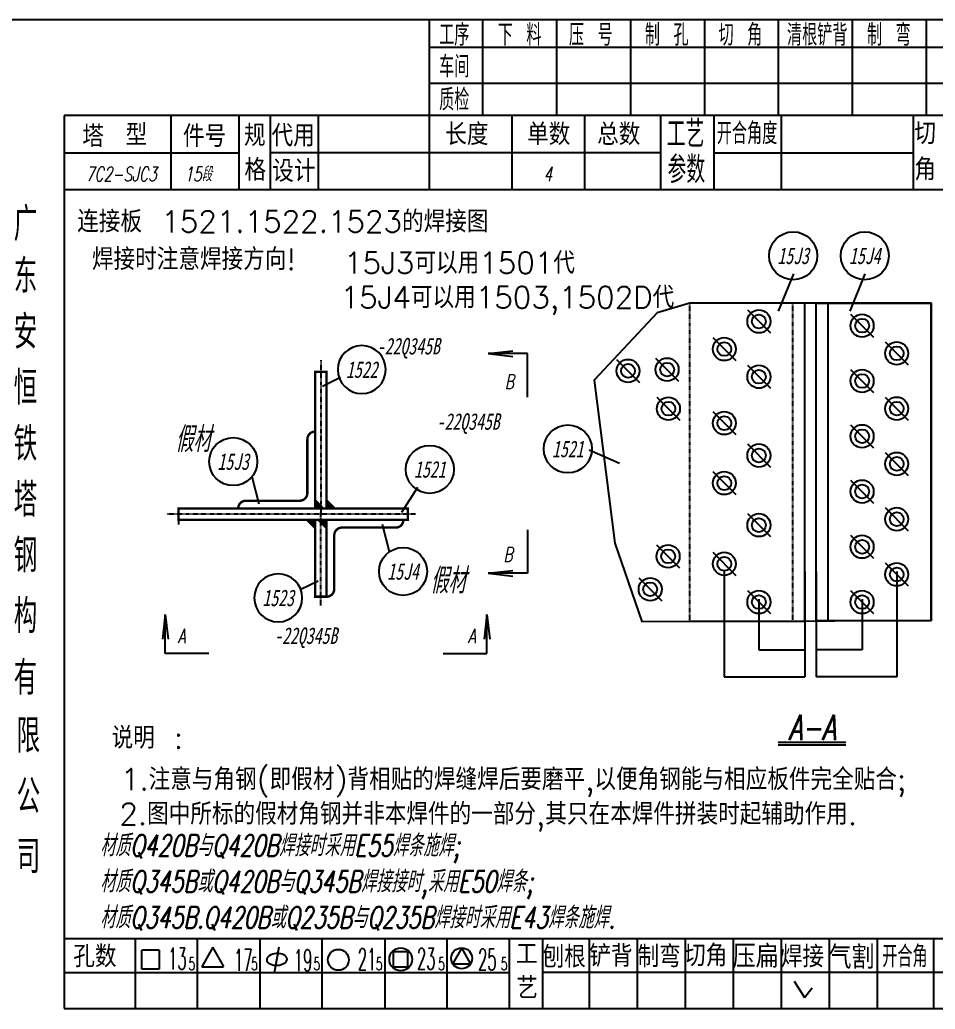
# Model space of a CAD drawing. Header units: millimetres. Extents: x -1378 to 644, y -1773 to 1979.
# Drawn here: x -1078.6 to -888, y -1556.9 to -1350.7 of the extents above; entities that cross this region are included whole.
import ezdxf
from ezdxf.enums import TextEntityAlignment as Align

# ---------------------------------------------------------------- set-up
doc = ezdxf.new("R2010")
doc.units = ezdxf.units.MM
doc.linetypes.add('CENTER', pattern=[50.800000000000004, 31.75, -6.35, 6.35, -6.35])
doc.linetypes.add('LPY8', pattern=[0.009000000000000001, 0.005, -0.004])
for name, color, linetype in [('1', 7, 'Continuous'), ('19', 7, 'Continuous'), ('21', 7, 'Continuous'), ('22', 7, 'Continuous'), ('6', 7, 'Continuous'), ('7', 7, 'Continuous')]:
    doc.layers.add(name, color=color, linetype=linetype)
doc.styles.add('hz', font='txt.shx', dxfattribs={"width": 0.7, "oblique": 12, "bigfont": 'hztxt.shx'})
doc.dimstyles.new('ISO-25', dxfattribs={"dimscale": 0.001, "dimtxt": 2.5, "dimasz": 2.5, "dimexe": 1.25, "dimexo": 0.625, "dimtad": 1, "dimtxsty": 'Standard', "dimcen": 2.5, "dimadec": 0, "dimazin": 0, "dimtfac": 1, "dimtmove": 0, "dimatfit": 3, "dimfxl": 0, "dimarcsym": 0})

# ---------------------------------------------------------------- blocks, each defined once
blk = doc.blocks.new('d1')
at = {"color": 30}
blk.add_line((1, 1), (-1, -1), dxfattribs=at)
at = {"color": 21}
for radius in [1, 0.6]:
    blk.add_circle((0, 0), radius, dxfattribs=at)
blk = doc.blocks.new('*D115')
at = {"layer": '1', "color": 0, "lineweight": -2}
for p, q in [((-931.8808996195205, -1465.641537185507), (-931.8808996195205, -1487.638041203706)), ((-915.0808996205109, -1465.641537185507), (-915.0808996205109, -1487.638041203706)), ((-931.8783996195205, -1487.636791203706), (-915.0833996205109, -1487.636791203706))]:
    blk.add_line(p, q, dxfattribs=at)
at = {"layer": '1', "color": 0}
for points in [[(-931.8783996195205, -1487.636374537039), (-931.8783996195205, -1487.637207870373), (-931.8808996195205, -1487.636791203706)], [(-915.0833996205109, -1487.636374537039), (-915.0833996205109, -1487.637207870373), (-915.0808996205109, -1487.636791203706)]]:
    blk.add_solid(points, dxfattribs=at)
at = {"layer": 'Defpoints', "color": 0}
for p in [(-931.8808996195205, -1465.640912185507, -0.005358334493692848), (-915.0808996205109, -1465.640912185507, -0.005540782653189367), (-915.0808996205109, -1487.636791203706)]:
    blk.add_point(p, dxfattribs=at)
at = {"layer": '1', "color": 0, "insert": (-923.4808996200156, -1487.634916203706), "char_height": 0.0025, "attachment_point": 5}
blk.add_mtext('176', dxfattribs=at)
blk = doc.blocks.new('*D114')
at = {"layer": '1', "color": 0, "lineweight": -2}
for p, q in [((-924.6809994702832, -1471.401537185505), (-924.6809994702832, -1481.949702408105)), ((-915.0808996205105, -1471.401537185505), (-915.0808996205105, -1481.949702408105)), ((-924.6784994702831, -1481.948452408105), (-915.0833996205106, -1481.948452408105))]:
    blk.add_line(p, q, dxfattribs=at)
at = {"layer": '1', "color": 0}
for points in [[(-924.6784994702831, -1481.948035741439), (-924.6784994702831, -1481.948869074772), (-924.6809994702832, -1481.948452408105)], [(-915.0833996205106, -1481.948035741439), (-915.0833996205106, -1481.948869074772), (-915.0808996205105, -1481.948452408105)]]:
    blk.add_solid(points, dxfattribs=at)
at = {"layer": 'Defpoints', "color": 0}
for p in [(-924.6809994702832, -1471.400912185505, -0.005333489610512715), (-915.0808996205105, -1471.400912185505, -0.00554078265318917), (-915.0808996205105, -1481.948452408105)]:
    blk.add_point(p, dxfattribs=at)
at = {"layer": '1', "color": 0, "insert": (-919.8809495453968, -1481.946577408105), "char_height": 0.0025, "attachment_point": 5}
blk.add_mtext('101', dxfattribs=at)
blk = doc.blocks.new('*D113')
at = {"layer": '1', "color": 0, "lineweight": -2}
for p, q in [((-912.7769098122512, -1465.641537185478), (-912.7769098122512, -1487.638041203706)), ((-895.9766496517576, -1465.641537185478), (-895.9766496517576, -1487.638041203706)), ((-895.9791496517577, -1487.636791203706), (-912.7744098122512, -1487.636791203706))]:
    blk.add_line(p, q, dxfattribs=at)
at = {"layer": '1', "color": 0}
for points in [[(-912.7744098122512, -1487.636374537039), (-912.7744098122512, -1487.637207870373), (-912.7769098122512, -1487.636791203706)], [(-895.9791496517577, -1487.636374537039), (-895.9791496517577, -1487.637207870373), (-895.9766496517576, -1487.636791203706)]]:
    blk.add_solid(points, dxfattribs=at)
at = {"layer": 'Defpoints', "color": 0}
for p in [(-912.7769098122512, -1465.640912185478, -0.005622505473188363), (-895.9766496517576, -1465.640912185478, -0.005748254989205157), (-912.7769098122512, -1487.636791203706)]:
    blk.add_point(p, dxfattribs=at)
at = {"layer": '1', "color": 0, "insert": (-904.3767797320045, -1487.634916203706), "char_height": 0.0025, "attachment_point": 5}
blk.add_mtext('176', dxfattribs=at)
blk = doc.blocks.new('*D112')
at = {"layer": '1', "color": 0, "lineweight": -2}
for p, q in [((-912.7769098122516, -1471.40153718548), (-912.7769098122516, -1481.949702408105)), ((-903.176549798759, -1471.40153718548), (-903.176549798759, -1481.949702408105)), ((-903.179049798759, -1481.948452408105), (-912.7744098122515, -1481.948452408105))]:
    blk.add_line(p, q, dxfattribs=at)
at = {"layer": '1', "color": 0}
for points in [[(-912.7744098122515, -1481.948035741439), (-912.7744098122515, -1481.948869074772), (-912.7769098122516, -1481.948452408105)], [(-903.179049798759, -1481.948035741439), (-903.179049798759, -1481.948869074772), (-903.176549798759, -1481.948452408105)]]:
    blk.add_solid(points, dxfattribs=at)
at = {"layer": 'Defpoints', "color": 0}
for p in [(-912.7769098122516, -1471.40091218548, -0.005622505473187736), (-903.176549798759, -1471.40091218548, -0.005567028138065984), (-912.7769098122516, -1481.948452408105)]:
    blk.add_point(p, dxfattribs=at)
at = {"layer": '1', "color": 0, "insert": (-907.9767298055053, -1481.946577408105), "char_height": 0.0025, "attachment_point": 5}
blk.add_mtext('101', dxfattribs=at)
blk = doc.blocks.new('xytfsc')
at = {"color": 243}
for p, q in [((0.2119981069793931, 0.1756660281181865), (-0.08180189302063978, 0.1756660281181865)), ((0.009343547070755576, 0.1756660281181865), (0.009343547070755576, 0.155714770919089)), ((0.02043905911145261, 0.1756660281181865), (0.02043905911145261, 0.1557118104779665)), ((0.03583905911145224, 0.1756660281181865), (0.03583905911145224, 0.1557118104779665)), ((0.05123905911145188, 0.1756660281181865), (0.05123905911145188, 0.1557118104779665)), ((0.0666390591114514, 0.1756660281181865), (0.06663905911145152, 0.1557118104779665)), ((0.08203905911145126, 0.1756660281181865), (0.08203905911145115, 0.1557118104779665)), ((0.09743905911145079, 0.1756660281181865), (0.09743905911145079, 0.1557118104779665)), ((0.1128390591114504, 0.1756660281181865), (0.1128390591114504, 0.1557118104779665)), ((0.1590390591114492, 0.1699052611793964), (0.009343547070755465, 0.1699052611793964)), ((0.1590390591114492, 0.1623816372641632), (0.009343547070755465, 0.1623816372641632)), ((-0.06670189302062168, 0.1556999999999807), (-0.06670189302062168, -0.03041769200676575)), ((0.2069206040023625, 0.1556999999999807), (-0.06670189302062168, 0.1556999999999807)), ((-0.04446205990117902, 0.155710395888902), (-0.04446205990117902, 0.1402103958889274)), ((-0.01376276607479154, 0.1557706927281533), (-0.01376276607479154, 0.1402706927281788)), ((0.009343547070755576, 0.155714770919089), (0.009343547070755576, 0.1402147709191144)), ((0.02656845232527816, 0.1557985932079323), (0.02656845232527816, 0.1402985932079577)), ((0.04170315627649701, 0.1557985932079323), (0.04170315627649701, 0.1402985932079577)), ((0.05749081008329371, 0.1556970395588582), (0.05749081008329371, 0.1401970395588268)), ((0.06860905819851781, 0.1556999999999807), (0.06860905819851781, 0.1401970395588268)), ((0.08264511791261897, 0.1556970395588582), (0.08264511791261897, 0.1401970395588268)), ((0.1101013382460957, 0.1556970395588582), (0.1101013382460957, 0.1401970395588268)), ((-0.03023245648975659, 0.1478930030858255), (-0.06670189302062168, 0.1478930030858255)), ((0.05749081008329371, 0.1479470395588141), (-0.02368604084782133, 0.1479470395588141)), ((0.06860905819851781, 0.1479470395588141), (0.1101013382460957, 0.1479470395588141)), ((0.2070965826822823, 0.1401970395588268), (-0.06670189302062168, 0.1401970395588268)), ((-0.06670189302062168, -0.01580359560226546), (0.2069206040023625, -0.01580359560226546)), ((-0.05192775084779611, -0.01580359560226546), (-0.05192775084779611, -0.03041769200676575)), ((-0.0389277508478193, -0.03041769200676575), (-0.0389277508478193, -0.01580359560226546)), ((-0.02592775084778565, -0.01580359560226546), (-0.02592775084778565, -0.03041769200676575)), ((-0.01292775084780884, -0.03041769200676575), (-0.01292775084780884, -0.01580359560226546)), ((7.224915222481254e-05, -0.01580359560226546), (7.224915222481254e-05, -0.03041769200676575)), ((0.01307224915220162, -0.0302819796132649), (0.01307224915220162, -0.01580359560226546)), ((0.0426919161558027, -0.03036583533575871), (0.0426919161558027, -0.01570061183649435)), ((0.05269191615579361, -0.03036583533575871), (0.05269191615579361, -0.01570061183649435)), ((0.06269191615578451, -0.03036583533575871), (0.06269191615578451, -0.01570061183649435)), ((0.07269191615577542, -0.03036583533575871), (0.07269191615577542, -0.01570061183649435)), ((0.08269191615576632, -0.03036583533575871), (0.08269191615576632, -0.01570061183649435)), ((0.09269191615581407, -0.03036583533575871), (0.09269191615581407, -0.01570061183649435)), ((0.102691916155805, -0.03036583533575871), (0.102691916155805, -0.01570061183649435)), ((0.1144049236795291, -0.03053781203299016), (0.1144049236795291, -0.01587258853372581)), ((-0.05048480263676025, -0.02216373035882774), (-0.05048480263676025, -0.01822926644671091)), ((-0.04686708076590718, -0.01822926644671091), (-0.05048480263676025, -0.01822926644671091)), ((-0.04686708076590718, -0.01822926644671091), (-0.04686708076590718, -0.02216373035882774)), ((-0.03572373924024019, -0.01759791586492659), (-0.03800989078163808, -0.02169668912300543)), ((-0.03346529881744742, -0.02166899407642225), (-0.03572373924024019, -0.01759791586492659)), ((-0.02200695944068853, -0.01759838219815996), (-0.02293684695340004, -0.02300541378001347)), ((0.01611402239055282, -0.01775831488304042), (0.01428510115741177, -0.02103733348950348)), ((0.01792077472882114, -0.02101517745221421), (0.01611402239055282, -0.01775831488304042)), ((0.004830003859665921, -0.01861207898791511), (0.00193582636299483, -0.01861207898791511)), ((0.00193582636299483, -0.02175965011757447), (0.00193582636299483, -0.01861207898791511)), ((0.004830003859665921, -0.01861207898791511), (0.004830003859665921, -0.02175965011757447)), ((-0.04686708076590718, -0.02216373035882774), (-0.05048480263676025, -0.02216373035882774)), ((-0.03800005462673595, -0.02172372488995328), (-0.03347897966173774, -0.02172372488995328)), ((0.004830003859665921, -0.02175965011757447), (0.00193582636299483, -0.02175965011757447)), ((0.01431171815258325, -0.02108781472843296), (0.01794739172399262, -0.02107673604096866)), ((0.02607224915217843, -0.02298197961327836), (-0.06670189302062168, -0.02298197961327836)), ((0.03293604349468582, -0.02282133209506404), (0.2069206040023625, -0.02282133209506404)), ((-0.06670189302062168, -0.03041769200676575), (0.2069206040023625, -0.03041769200676575))]:
    blk.add_line(p, q, dxfattribs=at)
at = {"color": 25}
for p, q in [((-0.03023245648975659, 0.1401430030857814), (-0.03023245648975659, 0.1556430030858127)), ((-0.02369509745372567, 0.1402529613678912), (-0.02369509745372567, 0.1557529613679225)), ((0.02607224915217843, -0.0302819796132649), (0.02607224915217843, -0.01568197961323498)), ((0.03297843533735489, -0.03048923032871292), (0.03297843533735489, -0.015889230328683))]:
    blk.add_line(p, q, dxfattribs=at)
at = {"color": 243}
for centre, radius in [((-0.009582155382162783, -0.02025092920551791), 0.00217561732827997), ((0.003407718477063226, -0.02014333020655207), 0.002369953329622078), ((0.01609636409548842, -0.0199313602378634), 0.00217561732827997)]:
    blk.add_circle(centre, radius, dxfattribs=at)
blk.add_ellipse((-0.02237046103383078, -0.02015827340265836), major_axis=(-0.002062659495382668, -0.0001351756295155492), ratio=0.631198260949918, dxfattribs=at)
at = {"color": 243, "style": 'hz'}
for s, height, width, p in [(' 制 弯', 0.0045, 0.7, (0.0977236024752125, 0.1702582894362837)), ('工序', 0.0045, 0.7, (0.01141078938846307, 0.1702582894362837)), ('下 料', 0.0045, 0.7, (0.02359805093865874, 0.1702582894362837)), ('压 号', 0.0045, 0.7, (0.03844793515955247, 0.1702582894362837)), ('制 孔', 0.0045, 0.7, (0.05425820382671931, 0.1702582894362837)), ('切 角', 0.0045, 0.7, (0.06959885115699593, 0.1702582894362837)), ('清根铲背 ', 0.0045, 0.7, (0.08384982621404846, 0.1702582894362837)), ('车间', 0.0045, 0.7, (0.01141078938846307, 0.1636468545306323)), ('质检', 0.0045, 0.7, (0.01141078938846307, 0.156762344220953)), ('工艺', 0.0056, 0.7, (0.0587989906382228, 0.1490577820888024)), ('开合角度', 0.0045, 0.7, (0.06923366991591651, 0.1497418554182122)), ('参数', 0.0056, 0.7, (0.05897301172157599, 0.1416372668027879)), ('广', 0.006999999999999999, 0.7, (-0.07719585007359397, 0.1295954538279165)), ('东', 0.006999999999999999, 0.7, (-0.07719585007359397, 0.1187447526499018)), ('安', 0.006999999999999999, 0.7, (-0.07719585007359397, 0.1070945280846008)), ('恒', 0.006999999999999999, 0.7, (-0.07719585007359397, 0.09542786141794474)), ('铁', 0.006999999999999999, 0.7, (-0.07719585007359397, 0.08376119475123184)), ('塔', 0.006999999999999999, 0.7, (-0.07719585007359397, 0.07209452808457578)), ('钢', 0.006999999999999999, 0.7, (-0.07719585007359397, 0.06049329061205705)), ('构', 0.006999999999999999, 0.7, (-0.07719585007359397, 0.04788110145058405)), ('有', 0.006999999999999999, 0.7, (-0.07719585007359397, 0.03500140037114258)), ('限', 0.006999999999999999, 0.7, (-0.07658584270095103, 0.02293366727998497)), ('公', 0.006999999999999999, 0.7, (-0.07658584270095103, 0.01031732387083545)), ('司', 0.006999999999999999, 0.7, (-0.07658584270095103, -0.002230952025500332)), ('13', 0.0045, 0.5, (-0.04502721137996046, -0.02227006754184052)), ('17', 0.0045, 0.5, (-0.03130114412024965, -0.02253916149793261)), ('19', 0.0045, 0.5, (-0.01885191850092893, -0.02259557977048238)), ('21', 0.0045, 0.5, (-0.00553038687158447, -0.02237613483582485)), ('23', 0.0045, 0.5, (0.006791355083094586, -0.02228307153647896)), ('25', 0.0045, 0.5, (0.01951661638022928, -0.02242476536251664)), ('开合角', 0.0045, 0.7, (0.1036835877846721, -0.02178813139981733)), ('5', 0.002693249999999999, 0.6, (-0.04077264305934192, -0.02242096852363423)), ('5', 0.002693249999999999, 0.6, (-0.02777264305936511, -0.02242096852363423)), ('5', 0.002693249999999999, 0.6, (-0.0147726430593883, -0.02242096852363423)), ('5', 0.002693249999999999, 0.6, (-0.00177264305935465, -0.02242096852363423)), ('5', 0.002693249999999999, 0.6, (0.01122735694062216, -0.02242096852363423)), ('5', 0.002693249999999999, 0.6, (0.02422735694065581, -0.02242096852363423))]:
    blk.add_text(s, height=height, dxfattribs=dict(at, width=width)).set_placement(p)
for s, height, p in [('塔', 0.0045, (-0.06291316232997757, 0.1491330645802254)), ('型', 0.0045, (-0.05389800470524675, 0.1494323354525722)), ('单数', 0.0045, (0.02972464180217516, 0.1495488179195508)), ('总数', 0.0045, (0.04431395269088456, 0.1495432887106308)), ('孔数', 0.0045, (-0.06478007560255661, -0.02179219429489015)), ('压扁', 0.0048, (0.07253166959404156, -0.02191633846563085)), ('气割', 0.0048, (0.09248400186405037, -0.02209650407114444))]:
    blk.add_text(s, height=height, dxfattribs=at).set_placement(p)
at = {"color": 25, "style": 'hz'}
for s, height, p in [('件号', 0.004500000000000001, (-0.04194006886487556, 0.149165076108331)), ('规', 0.0045, (-0.02922751466766782, 0.1493373910887062)), ('代用', 0.0045, (-0.02348416342917459, 0.1492692985372759)), ('长度', 0.004500000000000001, (0.01268450122748221, 0.1495456455800895)), ('切', 0.0045, (0.1103860914289777, 0.1497265722913557)), ('格', 0.0045, (-0.02914508603325372, 0.1421256806360265)), ('设计', 0.0045, (-0.02335299900025289, 0.1418915802476153)), ('角', 0.0045, (0.1103860914289777, 0.1422265722913625)), ('工', 0.0045, (0.02740716187170678, -0.02128382374563492)), ('刨根', 0.0045, (0.03295636141248737, -0.02187364499558092)), ('铲背', 0.0045, (0.04268726910831278, -0.02168679435850257)), ('制弯', 0.0045, (0.05274347044380023, -0.02179229979843561)), ('切角', 0.0045, (0.06242599489652834, -0.02161270702770074)), ('焊接', 0.0045, (0.08255816148815087, -0.02181036329294378)), ('艺', 0.0045, (0.02748576950156634, -0.02837945118942392))]:
    blk.add_text(s, height=height, dxfattribs=at).set_placement(p)
blk = doc.blocks.new('lhbff')
at = {"color": 140}
blk.add_circle((0, 0), 1, dxfattribs=at)
at = {"color": 140, "flags": 1}
for tag, p in [('NO', (2.185244762359961, 5.36029411498683)), ('J1', (2.185244762359961, 5.026960781653496)), ('J2', (2.185244762359961, 4.693627448320163)), ('J3', (2.185244762359961, 4.36029411498683)), ('J4', (2.185244762359961, 4.026960781653497)), ('K1', (2.185244762359961, 3.693627448320164)), ('K2', (2.185244762359961, 3.36029411498683)), ('K3', (2.185244762359961, 3.026960781653497)), ('K4', (2.185244762359961, 2.693627448320163)), ('K5', (2.185244762359961, 2.36029411498683))]:
    blk.add_attdef(tag, p, '', height=0.2, dxfattribs=at)

msp = doc.modelspace()

# ---------------------------------------------------------------- hatches: boundary and pattern name
at = {"layer": '1'}
h = msp.add_hatch(color=7, dxfattribs=at)
h.paths.add_polyline_path([(-1017.117122625874, -1450.713466524943), (-1017.117122625874, -1452.504086653331), (-1015.917122625891, -1452.504086653331), (-1015.917122625891, -1451.913466524926)])
h.paths.add_polyline_path([(-1015.917122625891, -1451.913466524926), (-1015.917122625891, -1452.504086653331), (-1015.326502497485, -1452.504086653331)])
for points in [[(-1014.71712262588, -1450.713466524943), (-1014.71712262588, -1452.504086653331), (-1012.92650249749, -1452.504086653331)], [(-1017.117122625874, -1456.694706781745), (-1017.117122625874, -1454.904086653325), (-1018.907742754263, -1454.904086653325)]]:
    msp.add_hatch(color=7, dxfattribs=at).paths.add_polyline_path(points)
h = msp.add_hatch(color=7, dxfattribs=at)
h.paths.add_polyline_path([(-1014.71712262588, -1456.694706781745), (-1014.71712262588, -1454.904086653325), (-1015.917122625891, -1454.904086653325), (-1015.917122625891, -1455.494706781734)])
h.paths.add_polyline_path([(-1015.917122625891, -1455.494706781734), (-1015.917122625891, -1454.904086653325), (-1016.507742754269, -1454.904086653325)])

# ---------------------------------------------------------------- linework, layer by layer
msp.add_line((-953.7335945250893, -1443.140461672303, 0.005703492981969371), (-960.0255855314676, -1440.372926596413, 0.005703492981969371))
at = {"layer": '1', "color": 134}
for p, q in [((-920.5638898886101, -1411.410570836949, 0.2710996014529032), (-917.434163421104, -1403.625445747081, 0.2710996014529032)), ((-905.6460154355161, -1411.410570836949, 0.2710996014529032), (-902.51628896801, -1403.625445747081, 0.2710996014529032))]:
    msp.add_line(p, q, dxfattribs=at)
at = {"layer": '1', "color": 7}
for p, q in [((-981.041093579106, -1420.247019276725), (-975.928497408828, -1419.659749532254)), ((-981.041093579106, -1420.247019276725), (-975.928497408828, -1420.834289021197)), ((-972.8906762668976, -1420.247019276725), (-981.041093579106, -1420.247019276725)), ((-972.8906762668976, -1429.332915549732), (-972.8906762668976, -1420.247019276725)), ((-1014.71712262588, -1424.061757980123), (-1017.117122625874, -1424.061757980123)), ((-1015.535860433258, -1427.010448730069), (-1011.797955931909, -1425.172761251271)), ((-1028.723484738121, -1451.627553533707), (-1030.182067159982, -1445.918312490615)), ((-999.0447234680721, -1453.283552471159), (-995.738184790381, -1448.083922802649)), ((-1017.117122625874, -1450.713466524941), (-1015.326502497485, -1452.504086653331)), ((-1014.71712262588, -1450.713466524941), (-1012.92650249749, -1452.504086653331)), ((-1045.55945129911, -1453.442436225938), (-1045.55945129911, -1455.842436225932)), ((-997.7927087483897, -1454.904086653325), (-997.7927087483897, -1452.504086653331)), ((-1017.117122625874, -1456.694706781743), (-1018.907742754263, -1454.904086653325)), ((-1014.71712262588, -1456.694706781743), (-1016.507742754269, -1454.904086653325)), ((-1003.110760513662, -1455.780619772976), (-1001.652178091772, -1461.48986081604)), ((-972.8906762668976, -1456.940499766655), (-972.8906762668976, -1466.026396039662)), ((-981.041093579106, -1466.026396039662), (-975.928497408828, -1465.439126295162)), ((-972.8906762668976, -1466.026396039662), (-981.041093579106, -1466.026396039662)), ((-981.041093579106, -1466.026396039662), (-975.928497408828, -1466.613665784134)), ((-1016.491714636542, -1467.638138174688), (-1020.22961913792, -1469.475825653457)), ((-1048.328309710539, -1474.623596464251), (-1048.915579455011, -1479.736192634529)), ((-1048.328309710539, -1482.77401377646), (-1048.328309710539, -1474.623596464251)), ((-1048.328309710539, -1474.623596464251), (-1047.741039966011, -1479.736192634529)), ((-981.3303191612567, -1474.623596464251), (-981.9175889057283, -1479.736192634529)), ((-981.3303191612567, -1474.623596464251), (-980.7430494167852, -1479.736192634529)), ((-981.3303191612567, -1482.77401377646), (-981.3303191612567, -1474.623596464251)), ((-1039.242413437532, -1482.77401377646), (-1048.328309710539, -1482.77401377646)), ((-990.4162154342634, -1482.77401377646), (-981.3303191612567, -1482.77401377646)), ((-920.6827021271345, -1501.229885235627, 0.005703492981969371), (-906.590066225089, -1501.229885235627, 0.005703492981969371)), ((-920.6827021271345, -1501.747347425375, 0.005703492981969371), (-906.590066225089, -1501.747347425375, 0.005703492981969371)), ((-917.3630517385033, -1551.010099174199), (-915.1775996758329, -1554.433119184693)), ((-915.1775996758329, -1554.433119184693), (-913.5829188635664, -1552.426543807747))]:
    msp.add_line(p, q, dxfattribs=at)
for points, const_width in [([(-1017.117122625874, -1452.504086653331), (-1017.117122625874, -1424.061757980126), (-1014.71712262588, -1424.061757980126), (-1014.71712262588, -1452.504086653331)], 0.4999999999999999), ([(-1018.71712262587, -1438.104086653337), (-1018.71712262587, -1449.304086653337)], 0.5), ([(-1020.317122625867, -1450.904086653336), (-1031.517122625869, -1450.904086653336)], 0.5), ([(-997.7927087483897, -1454.904086653325), (-997.7927087483897, -1452.504086653331), (-1045.55945129911, -1452.504086653331), (-1045.55945129911, -1454.904086653325), (-997.7927087483897, -1454.904086653325)], 0.5), ([(-1014.71712262588, -1454.904086653325), (-1014.71712262588, -1470.904086653347), (-1017.117122625874, -1470.904086653347), (-1017.117122625874, -1454.904086653325)], 0.4999999999999999), ([(-1013.117122625883, -1469.304086653348), (-1013.117122625883, -1458.104086653319)], 0.5), ([(-1011.517122625887, -1456.504086653324), (-1000.317122625885, -1456.504086653324)], 0.5)]:
    msp.add_lwpolyline(points, dxfattribs=dict(at, const_width=const_width))
at = {"layer": '1', "color": 7, "const_width": 0.5}
for points in [[(-1017.117122625874, -1436.504086653342, 0.414213562373095), (-1018.71712262587, -1438.104086653337, -1)], [(-1020.317122625867, -1450.904086653336, 0.414213562373095), (-1018.71712262587, -1449.304086653337, 0.9999999999999999)], [(-1031.517122625869, -1450.904086653336, 0.414213562373095), (-1033.117122625894, -1452.504086653331, 0.414213562373095)], [(-1000.317122625885, -1456.504086653324, 0.414213562373095), (-998.7171226258886, -1454.904086653325, 0.414213562373095)], [(-1011.517122625887, -1456.504086653324, 0.414213562373095), (-1013.117122625883, -1458.104086653319, 0.9999999999999999)], [(-1014.71712262588, -1470.904086653347, 0.414213562373095), (-1013.117122625883, -1469.304086653348, -1)]]:
    msp.add_lwpolyline(points, format="xyb", dxfattribs=at)
at = {"layer": '1', "color": 7}
for centre, radius, start, end in [((-1017.117122625874, -1438.104086653336), 1.6, 90, 180), ((-1031.517122625869, -1452.504086653331), 1.600000000000046, 90, 180), ((-1000.317122625885, -1454.904086653325), 1.600000000000046, 270, 0), ((-1014.71712262588, -1469.304086653348), 1.6, 270, 0)]:
    msp.add_arc(centre, radius, start, end, dxfattribs=at)
at = {"layer": '21', "color": 53, "linetype": 'LPY8'}
for p, q in [((-939.0805396072734, -1476.026634188652, 0.000423350556536347), (-939.0805396072734, -1409.70031270718, 0.0004233505565416402)), ((-917.5765396086886, -1475.95792858559, 0.0001627103286612773), (-917.5765396086886, -1409.70031270718, 0.0001627103286590453))]:
    msp.add_line(p, q, dxfattribs=at)
at = {"layer": '22', "color": 200}
msp.add_lwpolyline([(-888.7765498039648, -1458.585912185481), (-888.7765498039648, -1409.70031270718), (-939.0805396072735, -1409.70031270718), (-945.8785011539586, -1411.761112396587), (-959.0024445183587, -1425.775466127783), (-954.6914464628247, -1459.718267997225), (-949.0706372860765, -1476.05855270083), (-949.0706372860765, -1476.05855270083), (-888.7765498039648, -1475.86591218548), (-888.7765498039648, -1458.585912185481)], dxfattribs=at)
at = {"layer": '6', "color": 8, "extrusion": (0.0001976309994962683, 7.972684749701841e-05, 0.9999999772928087)}
for p, q in [((-915.0786840519827, -1409.701404110499, -0.002629959501909363), (-939.0786835116269, -1409.699549109657, 0.002113036593461598)), ((-915.0838066847247, -1475.991538468303, 0.002656156441656509), (-915.0786840519827, -1409.701404110499, -0.002629959501909363)), ((-939.0838061443694, -1475.989683467464, 0.007399152537195419), (-915.0838066847247, -1475.991538468303, 0.002656156441656509))]:
    msp.add_line(p, q, dxfattribs=at)
at = {"layer": '6', "color": 8}
msp.add_line((-915.0805396086882, -1475.949953828088, 0.000162710328770719), (-915.0805396086882, -1409.70031270718, 0.0001627103287683787), dxfattribs=at)
at = {"layer": '6', "color": 8, "extrusion": (-1.716418739796715e-05, -1.05472876220406e-16, -0.9999999998526954)}
for p, q in [((-912.7765498004294, -1475.942592546037, 8.09875087525055e-05), (-912.7765498004294, -1409.70031270718, 8.09875087453218e-05)), ((-888.7765498018443, -1475.865912185472, -0.0001796527189643868), (-888.7765498018443, -1409.70031270718, -0.0001796527189730164)), ((-888.7765498039648, -1409.70031270718, -0.0003309529888315314), (-888.7765498039648, -1475.865912185479, -0.0003309529888258089))]:
    msp.add_line(p, q, dxfattribs=at)
at = {"layer": '6', "color": 8, "extrusion": (-0.0001881765780022278, 1.025822208153908e-07, -0.9999999822947824)}
for p, q in [((-912.7765415032399, -1409.700314040655, 0.002218391248066886), (-888.7765419281648, -1409.700311653924, -0.002297846623821793)), ((-912.7765349207266, -1475.904258868247, 0.002211598661500835), (-912.7765415032399, -1409.700314040655, 0.002218391248066886)), ((-888.7765419281648, -1409.700311653924, -0.002297846623821793), (-888.7765353456516, -1475.904256481516, -0.002304639210303828)), ((-888.7765353456516, -1475.904256481516, -0.002304639210303828), (-912.7765349207266, -1475.904258868247, 0.002211598661500835))]:
    msp.add_line(p, q, dxfattribs=at)
at = {"layer": '6', "color": 2, "linetype": 'CENTER', "ltscale": 0.0005}
for p, q in [((-1015.917122625891, -1421.622785310798), (-1015.917122625891, -1454.052849835246)), ((-996.230394688323, -1453.704086653342), (-1048.067324514475, -1453.704086653342)), ((-1015.917122625891, -1472.83283128203), (-1015.917122625891, -1453.355323471409))]:
    msp.add_line(p, q, dxfattribs=at)
at = {"layer": '6', "ltscale": 0.0005}
for p, q in [((-1017.117122625874, -1424.061757980123), (-1017.117122625874, -1452.504086653331)), ((-1014.71712262588, -1424.061757980123), (-1014.71712262588, -1452.504086653331)), ((-1018.71712262587, -1438.104086653336), (-1018.71712262587, -1449.304086653338)), ((-1031.517122625869, -1450.904086653334), (-1020.317122625867, -1450.904086653334)), ((-997.7927087483897, -1452.504086653331), (-1045.55945129911, -1452.504086653331)), ((-997.7927087483897, -1454.904086653325), (-1045.55945129911, -1454.904086653325)), ((-1000.317122625885, -1456.504086653321), (-1011.517122625887, -1456.504086653321)), ((-1013.117122625883, -1469.304086653348), (-1013.117122625883, -1458.104086653317))]:
    msp.add_line(p, q, dxfattribs=at)
for centre, start, end in [((-1020.317122625867, -1449.304086653338), 270, 0), ((-1011.517122625887, -1458.104086653317), 90, 180)]:
    msp.add_arc(centre, 1.6, start, end, dxfattribs=at)
at = {"layer": '7', "color": 8, "extrusion": (-1.716418739796715e-05, -1.05472876220406e-16, -0.9999999998526954)}
msp.add_line((-910.2805498007973, -1475.934617788539, 3.814569702023706e-05), (-910.2805498007973, -1409.70031270718, 3.814569701929516e-05), dxfattribs=at)
at = {"layer": '7', "color": 8, "extrusion": (-0.0001881765780022278, 1.025822208153908e-07, -0.9999999822947824)}
msp.add_line((-910.2805349649186, -1475.904258620026, 0.00174190992286044), (-910.2805415474313, -1409.700313792434, 0.001748702509426492), dxfattribs=at)

# ---------------------------------------------------------------- block references
at = {"layer": '1', "color": 134, "xscale": 1000, "yscale": 1000, "zscale": 1000}
msp.add_blockref('xytfsc', (-1002.68026146645, -1526.33912905534), dxfattribs=at)
msp.add_blockref('xytfsc', (-1002.68026146645, -1526.33912905534), dxfattribs=at)
at = {"layer": '19', "color": 8, "xscale": 2.399999999999864, "yscale": 2.400000000000205, "zscale": 2.400000000000034, "rotation": 90}
for p in [(-924.6805534025591, -1413.540312707176, -0.000172213805361945), (-903.1765498009931, -1414.425912185478, -2.326858307979717e-05), (-931.8805396076974, -1419.300312707179, 0.0003451584876343912), (-895.9766496517558, -1420.18591218548, 1.576300472763533e-06), (-951.9342446226025, -1423.845539055925, 7.944613319804944e-05), (-943.7927554943689, -1423.578415925103, -8.970516207155467e-06), (-924.6805534025599, -1425.060312707177, -0.0001722138051730135), (-903.1765498009931, -1425.945912185479, -2.326858292783523e-05), (-943.525632363562, -1431.719905053821, -1.187147559028392e-05), (-895.9766496517558, -1431.705912185481, 1.576300121210979e-06), (-931.8805547940607, -1434.733767755453, -0.0001383371281217767), (-903.176549800994, -1437.46591218548, -2.326858290668566e-05), (-924.6805534025599, -1441.476312707177, -0.0001722138046247849), (-895.9766496517562, -1443.225912185479, 1.576300477926199e-06), (-931.8805396076983, -1447.236312707179, 0.0003451584882137618), (-903.1765498009945, -1448.985912185477, -2.326858292258955e-05), (-924.6805510549876, -1455.99391218548, -9.747300026224669e-05), (-895.9766496517576, -1454.745912185479, 1.576300247277433e-06), (-903.1765498009945, -1460.505912185475, -2.326858302242594e-05), (-943.5837499198276, -1462.49632225227, 0.0001064433694536768), (-931.8805510976731, -1464.054249501199, -2.065348088267426e-05), (-895.9766496517576, -1466.265912185477, 1.576300446284436e-06), (-947.3130428498011, -1469.362789629371, 0.0001469435253365644), (-924.6805510549876, -1472.025912185479, -9.747300042136945e-05), (-903.1765498009959, -1472.025912185479, -2.326858250783817e-05)]:
    msp.add_blockref('d1', p, dxfattribs=at)
at = {"layer": '22', "color": 132, "extrusion": (-0.0008479905964386204, -2.783713358311957e-05, 0.9999996400684564), "xscale": 4.99999999999052, "yscale": 5.000000000000041, "zscale": 4.999999999999953, "rotation": 359.9999210957002}
for p in [(-917.5415714206584, -1399.859850001111, 0.8277580272280395), (-902.6237023311975, -1399.859850353252, 0.8151078099729634), (-964.4694498288586, -1440.113189445942, 0.6032767747599885), (-1034.157520281058, -1442.748943222636, 0.6567415012756249), (-993.2119632685695, -1444.367055217061, 0.6220650850519537), (-998.7900821773676, -1465.643226072654, 0.6273875467473676)]:
    msp.add_blockref('lhbff', p, dxfattribs=at)
at = {"layer": '22', "color": 132, "extrusion": (-5.633211163737998e-05, 5.632081607856442e-05, 0.9999999968273294), "xscale": -5.000000000000714, "yscale": 4.999999999995881, "zscale": 4.999999999999983, "rotation": 4.674513640168242e-05}
msp.add_blockref('lhbff', (-1007.384342829611, -1423.579922897508, -0.02900436309329981), dxfattribs=at)
at = {"layer": '22', "color": 132, "extrusion": (-0.01206320527016552, -0.001514185422479275, 0.9999260904292457), "xscale": -5.000000000005667, "yscale": 5.000000000001066, "zscale": 4.999999999999975, "rotation": 359.9989922981582}
msp.add_blockref('lhbff', (-1024.707553722081, -1471.130891410549, 14.86267192467768), dxfattribs=at)

# ---------------------------------------------------------------- texts
at = {"color": 25, "style": 'hz'}
for s, p in [('连接板 1521.1522.1523的焊接图', (-1066.652454927234, -1394.971692699297)), ('焊接时注意焊接方向!', (-1063.57932465144, -1402.810818635966)), ('15J3可以用1501代', (-1011.076445362585, -1403.580149408664)), ('15J4可以用1503,1502D代', (-1011.804445163139, -1410.762324310123)), ('说明 :', (-1059.495931589422, -1502.562444928653)), ('1.注意与角钢(即假材)背相贴的焊缝焊后要磨平,以便角钢能与相应板件完全贴合;', (-1057.552246866235, -1511.215293615006)), ('2.图中所标的假材角钢并非本焊件的一部分,其只在本焊件拼装时起辅助作用.', (-1057.879535729396, -1518.4345454586))]:
    msp.add_text(s, height=4.500000000000001, dxfattribs=at).set_placement(p)
at = {"layer": '1', "color": 7, "style": 'hz', "oblique": 12, "width": 0.7}
for s, height, p in [('7C2-SJC3', 3, (-1057.48026146645, -1384.339129055337)), ('B', 3, (-976.6801374391583, -1427.58259621274)), ('假材', 5.280000000000001, (-1042.527515059388, -1440.755231520906, 2.216026247674681)), ('B', 3, (-976.9486683227605, -1463.605152763588)), ('假材', 5.280000000000001, (-989.4128060029436, -1470.223136137061)), ('A', 3, (-1044.931242763935, -1480.599933498947)), ('A', 3, (-984.4919469527986, -1480.599933498947)), ('A-A', 5.280000000000001, (-913.6470199545208, -1500.774314669396, 0.005703492981969371))]:
    msp.add_text(s, height=height, dxfattribs=at).set_placement(p, align=Align.CENTER)
at = {"layer": '1', "color": 134, "style": 'hz', "oblique": 12, "width": 0.7}
for s, p in [('15段', (-1041.48026146643, -1384.339129055344)), ('4', (-968.6539535373106, -1384.339129055344))]:
    msp.add_text(s, height=3, dxfattribs=at).set_placement(p, align=Align.CENTER)
at = {"layer": '1', "insert": (-1061.893069118239, -1520.511615744024), "char_height": 4.5, "width": 189.1, "attachment_point": 1, "style": 'hz'}
msp.add_mtext('材质Q420B与Q420B焊接时采用E55焊条施焊;\\P材质Q345B或Q420B与Q345B焊接接时,采用E50焊条;\\P材质Q345B.Q420B或Q235B与Q235B焊接时采用E43焊条施焊.', dxfattribs=at)
at = {"layer": '22', "color": 132, "extrusion": (-0.0008479905964386204, -2.783713358311957e-05, 0.9999996400684564), "oblique": 12, "width": 0.7}
for s, p in [('15J3', (-917.5415737950425, -1401.583987932227, 0.8120044765963028)), ('15J4', (-902.623704705582, -1401.583988284372, 0.7993542593412272)), ('1521', (-964.469452203215, -1441.837327377087, 0.5875232241282522)), ('15J3', (-1034.157522655414, -1444.473081153749, 0.6409879506438644)), ('1521', (-993.2119656429537, -1446.091193148202, 0.6063115344202866)), ('15J4', (-998.7900845517237, -1467.367364003774, 0.6116339961156353))]:
    msp.add_text(s, height=3.448275862069, rotation=359.9999210958387, dxfattribs=at).set_placement(p, align=Align.CENTER)
at = {"layer": '22', "color": 132, "oblique": 12, "width": 0.7}
for p in [(-1004.253248381528, -1420.419108760508, 1.427311909863292), (-991.8044219034402, -1436.126205112263, 1.427311909863292), (-1025.620722306967, -1480.760080155878, 1.427311909863292)]:
    msp.add_text('-22Q345B', height=3.448275862069, rotation=359.998992298149, dxfattribs=at).set_placement(p)
at = {"layer": '22', "color": 132, "extrusion": (-5.633211163737998e-05, 5.632081607856442e-05, 0.9999999968273294), "oblique": 12, "width": 0.7}
msp.add_text('1522', height=3.448275862069, rotation=4.674503704794064e-05, dxfattribs=at).set_placement((-1007.384341423179, -1425.304060828677, -0.02851347828478698), align=Align.CENTER)
at = {"layer": '22', "color": 132, "extrusion": (-0.01206320527016552, -0.001514185422479275, 0.9999260904292457), "oblique": 12, "width": 0.7}
msp.add_text('1523', height=3.448275862069, rotation=359.99899229815, dxfattribs=at).set_placement((-1024.707584045845, -1472.855029341381, 14.79706615838452), align=Align.CENTER)

# ---------------------------------------------------------------- dimensions: what is measured, and where the dimension line sits
at = {"layer": '1', "color": 7}
for base, p1, p2, text, picture, middle in [((-915.0808996205109, -1487.636791203706, 1.576300496020075e-06), (-931.8808996195205, -1465.640912185507, -0.005356758193196828), (-915.0808996205109, -1465.640912185507, -0.005539206352693347), '176', '*D115', (-923.4808996200156, -1487.634916203706, 1.576300496020075e-06)), ((-912.7769098122512, -1487.636791203706, 1.576300496020075e-06), (-895.9766496517576, -1465.640912185478, -0.005746678688709136), (-912.7769098122512, -1465.640912185478, -0.005620929172692343), '176', '*D113', (-904.3767797320045, -1487.634916203706, 1.576300496020075e-06)), ((-915.0808996205105, -1481.948452408105, 1.576300496020075e-06), (-924.6809994702832, -1471.400912185505, -0.005331913310016695), (-915.0808996205105, -1471.400912185505, -0.00553920635269315), '101', '*D114', (-919.8809495453968, -1481.946577408105, 1.576300496020075e-06)), ((-912.7769098122516, -1481.948452408105, 1.576300496020075e-06), (-903.176549798759, -1471.40091218548, -0.005565451837569964), (-912.7769098122516, -1471.40091218548, -0.005620929172691716), '101', '*D112', (-907.9767298055053, -1481.946577408105, 1.576300496020075e-06))]:
    dim = msp.add_linear_dim(base=base, p1=p1, p2=p2, text=text, dimstyle='ISO-25', override={"dimzin": 0}, dxfattribs=at)
    dim.commit()
    dim.dimension.update_dxf_attribs({"geometry": picture, "text_midpoint": middle})

doc.saveas('drawing.dxf')
